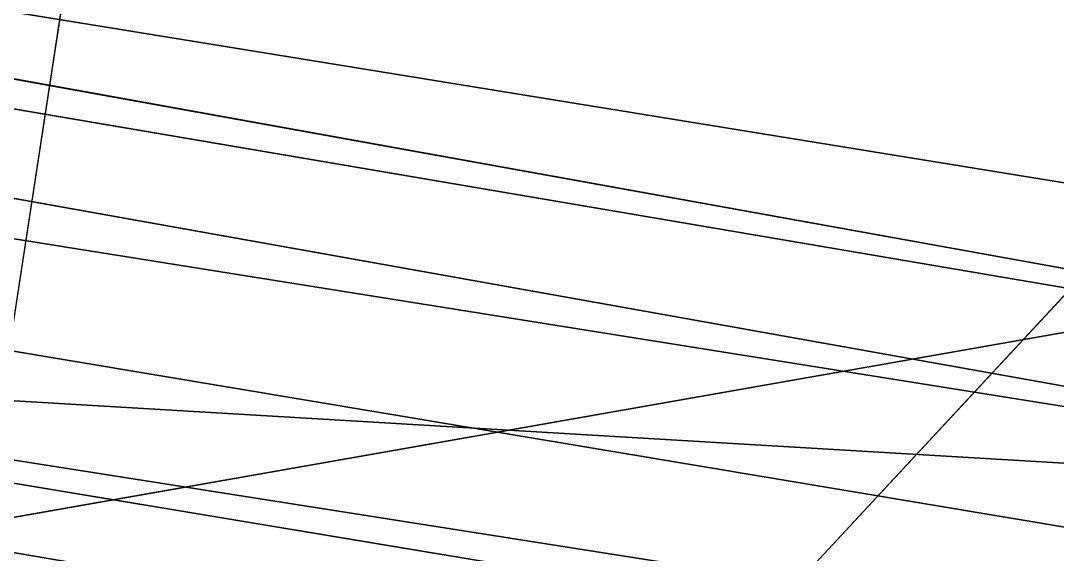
# Model space of a CAD drawing. Header units: metres. Extents: x 503497 to 504361, y 6966567 to 6966857.
# Drawn here: x 504125.481 to 504126.009, y 6966707.308 to 6966707.58 of the extents above; entities that cross this region are included whole.
import ezdxf

# ---------------------------------------------------------------- set-up
doc = ezdxf.new("R2010")
doc.units = ezdxf.units.M

msp = doc.modelspace()

# ---------------------------------------------------------------- linework, layer by layer
at = {"layer": 'SHADOW_APPROVED_20260111T072000'}
msp.add_lwpolyline([(504124.9683, 6966704.1079), (504125.9354, 6966710.4181), (504052.7616, 6966725.3221), (504051.7945, 6966719.0119), (504124.9683, 6966704.1079)], close=True, dxfattribs=at)
msp.add_lwpolyline([(504124.6436, 6966689.8311), (504125.6223, 6966696.1052), (504122.7613, 6966696.5515), (504123.3955, 6966700.6171), (504123.6735, 6966701.1907), (504124.1841, 6966701.6081), (504124.6865, 6966701.7525), (504126.4679, 6966701.5261), (504126.6349, 6966702.5968), (504125.8564, 6966702.7697), (504125.4218, 6966703.0603), (504125.0625, 6966703.6133), (504124.9683, 6966704.1079), (504125.9354, 6966710.4181), (504127.8093, 6966710.1258), (504128.3574, 6966713.6393), (504140.8554, 6966711.6898), (504140.8554, 6966711.6898), (504140.7719, 6966711.1544), (504144.1851, 6966710.622), (504144.5661, 6966713.0647), (504153.1826, 6966711.7206), (504152.9477, 6966710.2148), (504167.8718, 6966707.8869)], dxfattribs=at)
at = {"layer": 'SHADOW_APPROVED_20260114T072400'}
msp.add_lwpolyline([(504124.9683, 6966704.1079), (504125.9354, 6966710.4181), (504053.927, 6966724.0568), (504052.9599, 6966717.7466), (504124.9683, 6966704.1079)], close=True, dxfattribs=at)
msp.add_lwpolyline([(504124.6436, 6966689.8311), (504125.6223, 6966696.1052), (504122.7613, 6966696.5515), (504123.3955, 6966700.6171), (504123.6735, 6966701.1907), (504124.1841, 6966701.6081), (504124.6865, 6966701.7525), (504126.4679, 6966701.5261), (504126.6349, 6966702.5968), (504125.8564, 6966702.7697), (504125.4218, 6966703.0603), (504125.0625, 6966703.6133), (504124.9683, 6966704.1079), (504125.9354, 6966710.4181), (504127.8093, 6966710.1258), (504128.3574, 6966713.6393), (504140.8554, 6966711.6898), (504140.8554, 6966711.6898), (504140.7719, 6966711.1544), (504144.1851, 6966710.622), (504144.5661, 6966713.0647), (504153.1826, 6966711.7206), (504152.9477, 6966710.2148), (504167.8718, 6966707.8869)], dxfattribs=at)
at = {"layer": 'SHADOW_APPROVED_20260122T071500'}
for points in [[(504124.9683, 6966704.1079), (504125.9354, 6966710.4181), (504043.3689, 6966725.1862), (504042.4018, 6966718.876), (504124.9683, 6966704.1079)], [(504169.5259, 6966699.8139), (504168.8949, 6966699.7238), (504086.3284, 6966714.4919), (504086.9594, 6966714.582), (504169.5259, 6966699.8139)], [(504168.8949, 6966699.7238), (504168.6104, 6966697.9001), (504086.0439, 6966712.6682), (504086.3284, 6966714.4919), (504168.8949, 6966699.7238)]]:
    msp.add_lwpolyline(points, close=True, dxfattribs=at)
msp.add_lwpolyline([(504124.6436, 6966689.8311), (504125.6223, 6966696.1052), (504122.7613, 6966696.5515), (504123.3955, 6966700.6171), (504123.6735, 6966701.1907), (504124.1841, 6966701.6081), (504124.6865, 6966701.7525), (504126.4679, 6966701.5261), (504126.6349, 6966702.5968), (504125.8564, 6966702.7697), (504125.4218, 6966703.0603), (504125.0625, 6966703.6133), (504124.9683, 6966704.1079), (504125.9354, 6966710.4181), (504127.8093, 6966710.1258), (504128.3574, 6966713.6393), (504140.8554, 6966711.6898), (504140.8554, 6966711.6898), (504140.7719, 6966711.1544), (504144.1851, 6966710.622), (504144.5661, 6966713.0647), (504153.1826, 6966711.7206), (504152.9477, 6966710.2148), (504167.8718, 6966707.8869)], dxfattribs=at)
at = {"layer": 'SHADOW_APPROVED_20260124T072500'}
msp.add_lwpolyline([(504124.9683, 6966704.1079), (504125.9354, 6966710.4181), (504049.6923, 6966722.1331), (504048.7252, 6966715.8229), (504124.9683, 6966704.1079)], close=True, dxfattribs=at)
msp.add_lwpolyline([(504124.6436, 6966689.8311), (504125.6223, 6966696.1052), (504122.7613, 6966696.5515), (504123.3955, 6966700.6171), (504123.6735, 6966701.1907), (504124.1841, 6966701.6081), (504124.6865, 6966701.7525), (504126.4679, 6966701.5261), (504126.6349, 6966702.5968), (504125.8564, 6966702.7697), (504125.4218, 6966703.0603), (504125.0625, 6966703.6133), (504124.9683, 6966704.1079), (504125.9354, 6966710.4181), (504127.8093, 6966710.1258), (504128.3574, 6966713.6393), (504140.8554, 6966711.6898), (504140.8554, 6966711.6898), (504140.7719, 6966711.1544), (504144.1851, 6966710.622), (504144.5661, 6966713.0647), (504153.1826, 6966711.7206), (504152.9477, 6966710.2148), (504167.8718, 6966707.8869)], dxfattribs=at)
at = {"layer": 'SHADOW_APPROVED_20260126T071100'}
for points in [[(504124.9683, 6966704.1079), (504125.9354, 6966710.4181), (504037.5103, 6966725.4639), (504036.5432, 6966719.1537), (504124.9683, 6966704.1079)], [(504170.0047, 6966700.3561), (504169.7774, 6966699.9974), (504081.3523, 6966715.0432), (504081.5796, 6966715.4019), (504170.0047, 6966700.3561)], [(504169.7774, 6966699.9974), (504169.5259, 6966699.8139), (504081.1008, 6966714.8597), (504081.3523, 6966715.0432), (504169.7774, 6966699.9974)], [(504169.5259, 6966699.8139), (504168.8949, 6966699.7238), (504080.4698, 6966714.7696), (504081.1008, 6966714.8597), (504169.5259, 6966699.8139)]]:
    msp.add_lwpolyline(points, close=True, dxfattribs=at)
msp.add_lwpolyline([(504124.6436, 6966689.8311), (504125.6223, 6966696.1052), (504122.7613, 6966696.5515), (504123.3955, 6966700.6171), (504123.6735, 6966701.1907), (504124.1841, 6966701.6081), (504124.6865, 6966701.7525), (504126.4679, 6966701.5261), (504126.6349, 6966702.5968), (504125.8564, 6966702.7697), (504125.4218, 6966703.0603), (504125.0625, 6966703.6133), (504124.9683, 6966704.1079), (504125.9354, 6966710.4181), (504127.8093, 6966710.1258), (504128.3574, 6966713.6393), (504140.8554, 6966711.6898), (504140.8554, 6966711.6898), (504140.7719, 6966711.1544), (504144.1851, 6966710.622), (504144.5661, 6966713.0647), (504153.1826, 6966711.7206), (504152.9477, 6966710.2148), (504167.8718, 6966707.8869)], dxfattribs=at)
at = {"layer": 'SHADOW_APPROVED_20260127T071900'}
msp.add_lwpolyline([(504124.9683, 6966704.1079), (504125.9354, 6966710.4181), (504043.5925, 6966722.9107), (504042.6254, 6966716.6005), (504124.9683, 6966704.1079)], close=True, dxfattribs=at)
msp.add_lwpolyline([(504124.6436, 6966689.8311), (504125.6223, 6966696.1052), (504122.7613, 6966696.5515), (504123.3955, 6966700.6171), (504123.6735, 6966701.1907), (504124.1841, 6966701.6081), (504124.6865, 6966701.7525), (504126.4679, 6966701.5261), (504126.6349, 6966702.5968), (504125.8564, 6966702.7697), (504125.4218, 6966703.0603), (504125.0625, 6966703.6133), (504124.9683, 6966704.1079), (504125.9354, 6966710.4181), (504127.8093, 6966710.1258), (504128.3574, 6966713.6393), (504140.8554, 6966711.6898), (504140.8554, 6966711.6898), (504140.7719, 6966711.1544), (504144.1851, 6966710.622), (504144.5661, 6966713.0647), (504153.1826, 6966711.7206), (504152.9477, 6966710.2148), (504167.8718, 6966707.8869)], dxfattribs=at)
at = {"layer": 'SHADOW_APPROVED_20260129T071100'}
for points in [[(504124.9683, 6966704.1079), (504125.9354, 6966710.4181), (504035.4897, 6966724.6369), (504034.5226, 6966718.3267), (504124.9683, 6966704.1079)], [(504170.7929, 6966705.4089), (504170.0047, 6966700.3561), (504079.559, 6966714.5749), (504080.3472, 6966719.6277), (504170.7929, 6966705.4089)], [(504170.0047, 6966700.3561), (504169.7774, 6966699.9974), (504079.3317, 6966714.2162), (504079.559, 6966714.5749), (504170.0047, 6966700.3561)]]:
    msp.add_lwpolyline(points, close=True, dxfattribs=at)
msp.add_lwpolyline([(504124.6436, 6966689.8311), (504125.6223, 6966696.1052), (504122.7613, 6966696.5515), (504123.3955, 6966700.6171), (504123.6735, 6966701.1907), (504124.1841, 6966701.6081), (504124.6865, 6966701.7525), (504126.4679, 6966701.5261), (504126.6349, 6966702.5968), (504125.8564, 6966702.7697), (504125.4218, 6966703.0603), (504125.0625, 6966703.6133), (504124.9683, 6966704.1079), (504125.9354, 6966710.4181), (504127.8093, 6966710.1258), (504128.3574, 6966713.6393), (504140.8554, 6966711.6898), (504140.8554, 6966711.6898), (504140.7719, 6966711.1544), (504144.1851, 6966710.622), (504144.5661, 6966713.0647), (504153.1826, 6966711.7206), (504152.9477, 6966710.2148), (504167.8718, 6966707.8869)], dxfattribs=at)
at = {"layer": 'SHADOW_APPROVED_20260130T071100'}
msp.add_lwpolyline([(504124.9683, 6966704.1079), (504125.9354, 6966710.4181), (504034.8035, 6966724.3323), (504033.8364, 6966718.0221), (504124.9683, 6966704.1079)], close=True, dxfattribs=at)
msp.add_lwpolyline([(504124.6436, 6966689.8311), (504125.6223, 6966696.1052), (504122.7613, 6966696.5515), (504123.3955, 6966700.6171), (504123.6735, 6966701.1907), (504124.1841, 6966701.6081), (504124.6865, 6966701.7525), (504126.4679, 6966701.5261), (504126.6349, 6966702.5968), (504125.8564, 6966702.7697), (504125.4218, 6966703.0603), (504125.0625, 6966703.6133), (504124.9683, 6966704.1079), (504125.9354, 6966710.4181), (504127.8093, 6966710.1258), (504128.3574, 6966713.6393), (504140.8554, 6966711.6898), (504140.8554, 6966711.6898), (504140.7719, 6966711.1544), (504144.1851, 6966710.622), (504144.5661, 6966713.0647), (504153.1826, 6966711.7206), (504152.9477, 6966710.2148), (504167.8718, 6966707.8869)], dxfattribs=at)
at = {"layer": 'SHADOW_APPROVED_20260203T070000'}
msp.add_lwpolyline([(504124.9683, 6966704.1079), (504125.9354, 6966710.4181), (504019.9112, 6966726.7195), (504018.9441, 6966720.4093), (504124.9683, 6966704.1079)], close=True, dxfattribs=at)
msp.add_lwpolyline([(504124.6436, 6966689.8311), (504125.6223, 6966696.1052), (504122.7613, 6966696.5515), (504123.3955, 6966700.6171), (504123.6735, 6966701.1907), (504124.1841, 6966701.6081), (504124.6865, 6966701.7525), (504126.4679, 6966701.5261), (504126.6349, 6966702.5968), (504125.8564, 6966702.7697), (504125.4218, 6966703.0603), (504125.0625, 6966703.6133), (504124.9683, 6966704.1079), (504125.9354, 6966710.4181), (504127.8093, 6966710.1258), (504128.3574, 6966713.6393), (504140.8554, 6966711.6898), (504140.8554, 6966711.6898), (504140.7719, 6966711.1544), (504144.1851, 6966710.622), (504144.5661, 6966713.0647), (504153.1826, 6966711.7206), (504152.9477, 6966710.2148), (504167.8718, 6966707.8869)], dxfattribs=at)
at = {"layer": 'SHADOW_APPROVED_20260314T074000'}
msp.add_lwpolyline([(504124.6436, 6966689.8311), (504125.6223, 6966696.1052), (504122.7613, 6966696.5515), (504123.3955, 6966700.6171), (504123.6735, 6966701.1907), (504124.1841, 6966701.6081), (504124.6865, 6966701.7525), (504126.4679, 6966701.5261), (504126.6349, 6966702.5968), (504125.8564, 6966702.7697), (504125.4218, 6966703.0603), (504125.0625, 6966703.6133), (504124.9683, 6966704.1079), (504125.9354, 6966710.4181), (504127.8093, 6966710.1258), (504128.3574, 6966713.6393), (504140.8554, 6966711.6898), (504140.8554, 6966711.6898), (504140.7719, 6966711.1544), (504144.1851, 6966710.622), (504144.5661, 6966713.0647), (504153.1826, 6966711.7206), (504152.9477, 6966710.2148), (504167.8718, 6966707.8869)], dxfattribs=at)
for points in [[(504144.1851, 6966710.622), (504144.5661, 6966713.0647), (504056.8116, 6966697.6083), (504056.4306, 6966695.1656), (504144.1851, 6966710.622)], [(504140.7719, 6966711.1544), (504144.1851, 6966710.622), (504056.4306, 6966695.1656), (504053.0174, 6966695.698), (504140.7719, 6966711.1544)], [(504124.9683, 6966704.1079), (504125.9354, 6966710.4181), (504038.1809, 6966694.9617), (504037.2138, 6966688.6515), (504124.9683, 6966704.1079)]]:
    msp.add_lwpolyline(points, close=True, dxfattribs=at)
at = {"layer": 'SHADOW_APPROVED_20260426T070000'}
msp.add_lwpolyline([(504124.6436, 6966689.8311), (504125.6223, 6966696.1052), (504122.7613, 6966696.5515), (504123.3955, 6966700.6171), (504123.6735, 6966701.1907), (504124.1841, 6966701.6081), (504124.6865, 6966701.7525), (504126.4679, 6966701.5261), (504126.6349, 6966702.5968), (504125.8564, 6966702.7697), (504125.4218, 6966703.0603), (504125.0625, 6966703.6133), (504124.9683, 6966704.1079), (504125.9354, 6966710.4181), (504127.8093, 6966710.1258), (504128.3574, 6966713.6393), (504140.8554, 6966711.6898), (504140.8554, 6966711.6898), (504140.7719, 6966711.1544), (504144.1851, 6966710.622), (504144.5661, 6966713.0647), (504153.1826, 6966711.7206), (504152.9477, 6966710.2148), (504167.8718, 6966707.8869)], dxfattribs=at)
msp.add_lwpolyline([(504124.9683, 6966704.1079), (504125.9354, 6966710.4181), (503908.8078, 6966628.3563), (503907.8407, 6966622.0461), (504124.9683, 6966704.1079)], close=True, dxfattribs=at)
at = {"layer": 'SHADOW_APPROVED_20260621T090000'}
for points in [[(504146.7781, 6966729.7721), (504138.446, 6966731.0718), (504074.4596, 6966662.2573), (504082.7917, 6966660.9576), (504146.7781, 6966729.7721)], [(504146.9294, 6966730.7425), (504146.7781, 6966729.7721), (504082.7917, 6966660.9576), (504082.943, 6966661.928), (504146.9294, 6966730.7425)], [(504124.9683, 6966704.1079), (504125.9354, 6966710.4181), (504067.4191, 6966647.4865), (504066.452, 6966641.1763), (504124.9683, 6966704.1079)]]:
    msp.add_lwpolyline(points, close=True, dxfattribs=at)
msp.add_lwpolyline([(504124.6436, 6966689.8311), (504125.6223, 6966696.1052), (504122.7613, 6966696.5515), (504123.3955, 6966700.6171), (504123.6735, 6966701.1907), (504124.1841, 6966701.6081), (504124.6865, 6966701.7525), (504126.4679, 6966701.5261), (504126.6349, 6966702.5968), (504125.8564, 6966702.7697), (504125.4218, 6966703.0603), (504125.0625, 6966703.6133), (504124.9683, 6966704.1079), (504125.9354, 6966710.4181), (504127.8093, 6966710.1258), (504128.3574, 6966713.6393), (504140.8554, 6966711.6898), (504140.8554, 6966711.6898), (504140.7719, 6966711.1544), (504144.1851, 6966710.622), (504144.5661, 6966713.0647), (504153.1826, 6966711.7206), (504152.9477, 6966710.2148), (504167.8718, 6966707.8869)], dxfattribs=at)
at = {"layer": 'SHADOW_APPROVED_20260621T120000'}
msp.add_lwpolyline([(504124.6436, 6966689.8311), (504125.6223, 6966696.1052), (504122.7613, 6966696.5515), (504123.3955, 6966700.6171), (504123.6735, 6966701.1907), (504124.1841, 6966701.6081), (504124.6865, 6966701.7525), (504126.4679, 6966701.5261), (504126.6349, 6966702.5968), (504125.8564, 6966702.7697), (504125.4218, 6966703.0603), (504125.0625, 6966703.6133), (504124.9683, 6966704.1079), (504125.9354, 6966710.4181), (504127.8093, 6966710.1258), (504128.3574, 6966713.6393), (504140.8554, 6966711.6898), (504140.8554, 6966711.6898), (504140.7719, 6966711.1544), (504144.1851, 6966710.622), (504144.5661, 6966713.0647), (504153.1826, 6966711.7206), (504152.9477, 6966710.2148), (504167.8718, 6966707.8869)], dxfattribs=at)
msp.add_lwpolyline([(504124.9683, 6966704.1079), (504125.9354, 6966710.4181), (504128.5564, 6966661.7453), (504127.5893, 6966655.4351), (504124.9683, 6966704.1079)], close=True, dxfattribs=at)
at = {"layer": 'SHADOW_APPROVED_20260621T140000'}
msp.add_lwpolyline([(504124.6436, 6966689.8311), (504125.6223, 6966696.1052), (504122.7613, 6966696.5515), (504123.3955, 6966700.6171), (504123.6735, 6966701.1907), (504124.1841, 6966701.6081), (504124.6865, 6966701.7525), (504126.4679, 6966701.5261), (504126.6349, 6966702.5968), (504125.8564, 6966702.7697), (504125.4218, 6966703.0603), (504125.0625, 6966703.6133), (504124.9683, 6966704.1079), (504125.9354, 6966710.4181), (504127.8093, 6966710.1258), (504128.3574, 6966713.6393), (504140.8554, 6966711.6898), (504140.8554, 6966711.6898), (504140.7719, 6966711.1544), (504144.1851, 6966710.622), (504144.5661, 6966713.0647), (504153.1826, 6966711.7206), (504152.9477, 6966710.2148), (504167.8718, 6966707.8869)], dxfattribs=at)
msp.add_lwpolyline([(504124.9683, 6966704.1079), (504125.9354, 6966710.4181), (504164.8451, 6966654.6121), (504163.878, 6966648.3019), (504124.9683, 6966704.1079)], close=True, dxfattribs=at)
at = {"layer": 'SHADOW_APPROVED_20260621T150000'}
msp.add_lwpolyline([(504124.6436, 6966689.8311), (504125.6223, 6966696.1052), (504122.7613, 6966696.5515), (504123.3955, 6966700.6171), (504123.6735, 6966701.1907), (504124.1841, 6966701.6081), (504124.6865, 6966701.7525), (504126.4679, 6966701.5261), (504126.6349, 6966702.5968), (504125.8564, 6966702.7697), (504125.4218, 6966703.0603), (504125.0625, 6966703.6133), (504124.9683, 6966704.1079), (504125.9354, 6966710.4181), (504127.8093, 6966710.1258), (504128.3574, 6966713.6393), (504140.8554, 6966711.6898), (504140.8554, 6966711.6898), (504140.7719, 6966711.1544), (504144.1851, 6966710.622), (504144.5661, 6966713.0647), (504153.1826, 6966711.7206), (504152.9477, 6966710.2148), (504167.8718, 6966707.8869)], dxfattribs=at)
msp.add_lwpolyline([(504124.9683, 6966704.1079), (504125.9354, 6966710.4181), (504199.2155, 6966641.4153), (504198.2484, 6966635.1051), (504124.9683, 6966704.1079)], close=True, dxfattribs=at)
at = {"layer": 'SHADOW_APPROVED_20260621T160000'}
msp.add_lwpolyline([(504124.6436, 6966689.8311), (504125.6223, 6966696.1052), (504122.7613, 6966696.5515), (504123.3955, 6966700.6171), (504123.6735, 6966701.1907), (504124.1841, 6966701.6081), (504124.6865, 6966701.7525), (504126.4679, 6966701.5261), (504126.6349, 6966702.5968), (504125.8564, 6966702.7697), (504125.4218, 6966703.0603), (504125.0625, 6966703.6133), (504124.9683, 6966704.1079), (504125.9354, 6966710.4181), (504127.8093, 6966710.1258), (504128.3574, 6966713.6393), (504140.8554, 6966711.6898), (504140.8554, 6966711.6898), (504140.7719, 6966711.1544), (504144.1851, 6966710.622), (504144.5661, 6966713.0647), (504153.1826, 6966711.7206), (504152.9477, 6966710.2148), (504167.8718, 6966707.8869)], dxfattribs=at)
msp.add_lwpolyline([(504124.9683, 6966704.1079), (504125.9354, 6966710.4181), (504294.1916, 6966597.3183), (504293.2245, 6966591.0081), (504124.9683, 6966704.1079)], close=True, dxfattribs=at)
at = {"layer": 'SHADOW_APPROVED_20261019T053000'}
for points in [[(504124.9683, 6966704.1079), (504125.9354, 6966710.4181), (503549.1797, 6966802.5509), (503548.2126, 6966796.2407), (504124.9683, 6966704.1079)], [(504170.7929, 6966705.4089), (504170.0047, 6966700.3561), (503593.249, 6966792.4889), (503594.0372, 6966797.5417), (504170.7929, 6966705.4089)], [(504170.0047, 6966700.3561), (504169.7774, 6966699.9974), (503593.0217, 6966792.1302), (503593.249, 6966792.4889), (504170.0047, 6966700.3561)]]:
    msp.add_lwpolyline(points, close=True, dxfattribs=at)
msp.add_lwpolyline([(504124.6436, 6966689.8311), (504125.6223, 6966696.1052), (504122.7613, 6966696.5515), (504123.3955, 6966700.6171), (504123.6735, 6966701.1907), (504124.1841, 6966701.6081), (504124.6865, 6966701.7525), (504126.4679, 6966701.5261), (504126.6349, 6966702.5968), (504125.8564, 6966702.7697), (504125.4218, 6966703.0603), (504125.0625, 6966703.6133), (504124.9683, 6966704.1079), (504125.9354, 6966710.4181), (504127.8093, 6966710.1258), (504128.3574, 6966713.6393), (504140.8554, 6966711.6898), (504140.8554, 6966711.6898), (504140.7719, 6966711.1544), (504144.1851, 6966710.622), (504144.5661, 6966713.0647), (504153.1826, 6966711.7206), (504152.9477, 6966710.2148), (504167.8718, 6966707.8869)], dxfattribs=at)
at = {"layer": 'SHADOW_APPROVED_20261112T063500'}
for points in [[(504124.9683, 6966704.1079), (504125.9354, 6966710.4181), (504027.6571, 6966726.3723), (504026.69, 6966720.0621), (504124.9683, 6966704.1079)], [(504170.7929, 6966705.4089), (504170.0047, 6966700.3561), (504071.7264, 6966716.3103), (504072.5146, 6966721.3631), (504170.7929, 6966705.4089)], [(504170.0047, 6966700.3561), (504169.7774, 6966699.9974), (504071.4991, 6966715.9516), (504071.7264, 6966716.3103), (504170.0047, 6966700.3561)]]:
    msp.add_lwpolyline(points, close=True, dxfattribs=at)
msp.add_lwpolyline([(504124.6436, 6966689.8311), (504125.6223, 6966696.1052), (504122.7613, 6966696.5515), (504123.3955, 6966700.6171), (504123.6735, 6966701.1907), (504124.1841, 6966701.6081), (504124.6865, 6966701.7525), (504126.4679, 6966701.5261), (504126.6349, 6966702.5968), (504125.8564, 6966702.7697), (504125.4218, 6966703.0603), (504125.0625, 6966703.6133), (504124.9683, 6966704.1079), (504125.9354, 6966710.4181), (504127.8093, 6966710.1258), (504128.3574, 6966713.6393), (504140.8554, 6966711.6898), (504140.8554, 6966711.6898), (504140.7719, 6966711.1544), (504144.1851, 6966710.622), (504144.5661, 6966713.0647), (504153.1826, 6966711.7206), (504152.9477, 6966710.2148), (504167.8718, 6966707.8869)], dxfattribs=at)
at = {"layer": 'SHADOW_APPROVED_20261113T063500'}
for points in [[(504124.9683, 6966704.1079), (504125.9354, 6966710.4181), (504028.1253, 6966726.7878), (504027.1582, 6966720.4776), (504124.9683, 6966704.1079)], [(504170.0047, 6966700.3561), (504169.7774, 6966699.9974), (504071.9673, 6966716.3671), (504072.1946, 6966716.7258), (504170.0047, 6966700.3561)], [(504169.7774, 6966699.9974), (504169.5259, 6966699.8139), (504071.7158, 6966716.1836), (504071.9673, 6966716.3671), (504169.7774, 6966699.9974)]]:
    msp.add_lwpolyline(points, close=True, dxfattribs=at)
msp.add_lwpolyline([(504124.6436, 6966689.8311), (504125.6223, 6966696.1052), (504122.7613, 6966696.5515), (504123.3955, 6966700.6171), (504123.6735, 6966701.1907), (504124.1841, 6966701.6081), (504124.6865, 6966701.7525), (504126.4679, 6966701.5261), (504126.6349, 6966702.5968), (504125.8564, 6966702.7697), (504125.4218, 6966703.0603), (504125.0625, 6966703.6133), (504124.9683, 6966704.1079), (504125.9354, 6966710.4181), (504127.8093, 6966710.1258), (504128.3574, 6966713.6393), (504140.8554, 6966711.6898), (504140.8554, 6966711.6898), (504140.7719, 6966711.1544), (504144.1851, 6966710.622), (504144.5661, 6966713.0647), (504153.1826, 6966711.7206), (504152.9477, 6966710.2148), (504167.8718, 6966707.8869)], dxfattribs=at)
at = {"layer": 'SHADOW_APPROVED_20261122T065200'}
for points in [[(504124.9683, 6966704.1079), (504125.9354, 6966710.4181), (504045.7713, 6966724.8689), (504044.8042, 6966718.5587), (504124.9683, 6966704.1079)], [(504169.5259, 6966699.8139), (504168.8949, 6966699.7238), (504088.7308, 6966714.1746), (504089.3618, 6966714.2647), (504169.5259, 6966699.8139)], [(504168.8949, 6966699.7238), (504168.6104, 6966697.9001), (504088.4463, 6966712.3509), (504088.7308, 6966714.1746), (504168.8949, 6966699.7238)]]:
    msp.add_lwpolyline(points, close=True, dxfattribs=at)
msp.add_lwpolyline([(504124.6436, 6966689.8311), (504125.6223, 6966696.1052), (504122.7613, 6966696.5515), (504123.3955, 6966700.6171), (504123.6735, 6966701.1907), (504124.1841, 6966701.6081), (504124.6865, 6966701.7525), (504126.4679, 6966701.5261), (504126.6349, 6966702.5968), (504125.8564, 6966702.7697), (504125.4218, 6966703.0603), (504125.0625, 6966703.6133), (504124.9683, 6966704.1079), (504125.9354, 6966710.4181), (504127.8093, 6966710.1258), (504128.3574, 6966713.6393), (504140.8554, 6966711.6898), (504140.8554, 6966711.6898), (504140.7719, 6966711.1544), (504144.1851, 6966710.622), (504144.5661, 6966713.0647), (504153.1826, 6966711.7206), (504152.9477, 6966710.2148), (504167.8718, 6966707.8869)], dxfattribs=at)
at = {"layer": 'SHADOW_APPROVED_20261123T070300'}
for points in [[(504124.9683, 6966704.1079), (504125.9354, 6966710.4181), (504053.5385, 6966722.4246), (504052.5714, 6966716.1144), (504124.9683, 6966704.1079)], [(504170.0047, 6966700.3561), (504169.7774, 6966699.9974), (504097.3805, 6966712.0039), (504097.6078, 6966712.3626), (504170.0047, 6966700.3561)], [(504169.7774, 6966699.9974), (504169.5259, 6966699.8139), (504097.129, 6966711.8204), (504097.3805, 6966712.0039), (504169.7774, 6966699.9974)]]:
    msp.add_lwpolyline(points, close=True, dxfattribs=at)
msp.add_lwpolyline([(504124.6436, 6966689.8311), (504125.6223, 6966696.1052), (504122.7613, 6966696.5515), (504123.3955, 6966700.6171), (504123.6735, 6966701.1907), (504124.1841, 6966701.6081), (504124.6865, 6966701.7525), (504126.4679, 6966701.5261), (504126.6349, 6966702.5968), (504125.8564, 6966702.7697), (504125.4218, 6966703.0603), (504125.0625, 6966703.6133), (504124.9683, 6966704.1079), (504125.9354, 6966710.4181), (504127.8093, 6966710.1258), (504128.3574, 6966713.6393), (504140.8554, 6966711.6898), (504140.8554, 6966711.6898), (504140.7719, 6966711.1544), (504144.1851, 6966710.622), (504144.5661, 6966713.0647), (504153.1826, 6966711.7206), (504152.9477, 6966710.2148), (504167.8718, 6966707.8869)], dxfattribs=at)
at = {"layer": 'SHADOW_APPROVED_20261221T090000'}
msp.add_lwpolyline([(504124.6436, 6966689.8311), (504125.6223, 6966696.1052), (504122.7613, 6966696.5515), (504123.3955, 6966700.6171), (504123.6735, 6966701.1907), (504124.1841, 6966701.6081), (504124.6865, 6966701.7525), (504126.4679, 6966701.5261), (504126.6349, 6966702.5968), (504125.8564, 6966702.7697), (504125.4218, 6966703.0603), (504125.0625, 6966703.6133), (504124.9683, 6966704.1079), (504125.9354, 6966710.4181), (504127.8093, 6966710.1258), (504128.3574, 6966713.6393), (504140.8554, 6966711.6898), (504140.8554, 6966711.6898), (504140.7719, 6966711.1544), (504144.1851, 6966710.622), (504144.5661, 6966713.0647), (504153.1826, 6966711.7206), (504152.9477, 6966710.2148), (504167.8718, 6966707.8869)], dxfattribs=at)
for points in [[(504124.9683, 6966704.1079), (504125.9354, 6966710.4181), (504095.6807, 6966712.2175), (504094.7136, 6966705.9073), (504124.9683, 6966704.1079)], [(504142.7149, 6966706.3611), (504141.9137, 6966701.2247), (504108.1428, 6966703.2333), (504108.944, 6966708.3697), (504142.7149, 6966706.3611)], [(504145.7767, 6966705.8835), (504142.7149, 6966706.3611), (504108.944, 6966708.3697), (504112.0058, 6966707.8921), (504145.7767, 6966705.8835)], [(504142.7149, 6966706.3611), (504142.7149, 6966706.3611), (504108.944, 6966708.3697), (504108.944, 6966708.3697), (504142.7149, 6966706.3611)]]:
    msp.add_lwpolyline(points, close=True, dxfattribs=at)
at = {"layer": 'SHADOW_APPROVED_20261221T120000'}
msp.add_lwpolyline([(504124.6436, 6966689.8311), (504125.6223, 6966696.1052), (504122.7613, 6966696.5515), (504123.3955, 6966700.6171), (504123.6735, 6966701.1907), (504124.1841, 6966701.6081), (504124.6865, 6966701.7525), (504126.4679, 6966701.5261), (504126.6349, 6966702.5968), (504125.8564, 6966702.7697), (504125.4218, 6966703.0603), (504125.0625, 6966703.6133), (504124.9683, 6966704.1079), (504125.9354, 6966710.4181), (504127.8093, 6966710.1258), (504128.3574, 6966713.6393), (504140.8554, 6966711.6898), (504140.8554, 6966711.6898), (504140.7719, 6966711.1544), (504144.1851, 6966710.622), (504144.5661, 6966713.0647), (504153.1826, 6966711.7206), (504152.9477, 6966710.2148), (504167.8718, 6966707.8869)], dxfattribs=at)
msp.add_lwpolyline([(504124.9683, 6966704.1079), (504125.9354, 6966710.4181), (504128.2079, 6966707.6873), (504127.2408, 6966701.3771), (504124.9683, 6966704.1079)], close=True, dxfattribs=at)
at = {"layer": 'SHADOW_APPROVED_20261221T150000'}
msp.add_lwpolyline([(504124.9683, 6966704.1079), (504125.9354, 6966710.4181), (504163.6293, 6966714.4384), (504162.6622, 6966708.1282), (504124.9683, 6966704.1079)], close=True, dxfattribs=at)
msp.add_lwpolyline([(504124.6436, 6966689.8311), (504125.6223, 6966696.1052), (504122.7613, 6966696.5515), (504123.3955, 6966700.6171), (504123.6735, 6966701.1907), (504124.1841, 6966701.6081), (504124.6865, 6966701.7525), (504126.4679, 6966701.5261), (504126.6349, 6966702.5968), (504125.8564, 6966702.7697), (504125.4218, 6966703.0603), (504125.0625, 6966703.6133), (504124.9683, 6966704.1079), (504125.9354, 6966710.4181), (504127.8093, 6966710.1258), (504128.3574, 6966713.6393), (504140.8554, 6966711.6898), (504140.8554, 6966711.6898), (504140.7719, 6966711.1544), (504144.1851, 6966710.622), (504144.5661, 6966713.0647), (504153.1826, 6966711.7206), (504152.9477, 6966710.2148), (504167.8718, 6966707.8869)], dxfattribs=at)
at = {"layer": 'SHADOW_APPROVED_20261221T160000'}
msp.add_lwpolyline([(504124.9683, 6966704.1079), (504125.9354, 6966710.4181), (504185.4972, 6966722.3699), (504184.5301, 6966716.0597), (504124.9683, 6966704.1079)], close=True, dxfattribs=at)
msp.add_lwpolyline([(504124.6436, 6966689.8311), (504125.6223, 6966696.1052), (504122.7613, 6966696.5515), (504123.3955, 6966700.6171), (504123.6735, 6966701.1907), (504124.1841, 6966701.6081), (504124.6865, 6966701.7525), (504126.4679, 6966701.5261), (504126.6349, 6966702.5968), (504125.8564, 6966702.7697), (504125.4218, 6966703.0603), (504125.0625, 6966703.6133), (504124.9683, 6966704.1079), (504125.9354, 6966710.4181), (504127.8093, 6966710.1258), (504128.3574, 6966713.6393), (504140.8554, 6966711.6898), (504140.8554, 6966711.6898), (504140.7719, 6966711.1544), (504144.1851, 6966710.622), (504144.5661, 6966713.0647), (504153.1826, 6966711.7206), (504152.9477, 6966710.2148), (504167.8718, 6966707.8869)], dxfattribs=at)
at = {"layer": 'SHADOW_APPROVED_20261221T170000'}
msp.add_lwpolyline([(504124.9683, 6966704.1079), (504125.9354, 6966710.4181), (504229.1353, 6966741.3057), (504228.1682, 6966734.9955), (504124.9683, 6966704.1079)], close=True, dxfattribs=at)
msp.add_lwpolyline([(504124.6436, 6966689.8311), (504125.6223, 6966696.1052), (504122.7613, 6966696.5515), (504123.3955, 6966700.6171), (504123.6735, 6966701.1907), (504124.1841, 6966701.6081), (504124.6865, 6966701.7525), (504126.4679, 6966701.5261), (504126.6349, 6966702.5968), (504125.8564, 6966702.7697), (504125.4218, 6966703.0603), (504125.0625, 6966703.6133), (504124.9683, 6966704.1079), (504125.9354, 6966710.4181), (504127.8093, 6966710.1258), (504128.3574, 6966713.6393), (504140.8554, 6966711.6898), (504140.8554, 6966711.6898), (504140.7719, 6966711.1544), (504144.1851, 6966710.622), (504144.5661, 6966713.0647), (504153.1826, 6966711.7206), (504152.9477, 6966710.2148), (504167.8718, 6966707.8869)], dxfattribs=at)
at = {"layer": 'SHADOW_COMPARATOR_RL48_20260111T072000'}
msp.add_lwpolyline([(504124.9683, 6966704.1079), (504125.9354, 6966710.4181), (504080.3081, 6966719.7115), (504079.341, 6966713.4013), (504124.9683, 6966704.1079)], close=True, dxfattribs=at)
msp.add_lwpolyline([(504124.6436, 6966689.8311), (504125.6223, 6966696.1052), (504122.7613, 6966696.5515), (504123.3955, 6966700.6171), (504123.6735, 6966701.1907), (504124.1841, 6966701.6081), (504124.6865, 6966701.7525), (504126.4679, 6966701.5261), (504126.6349, 6966702.5968), (504125.8564, 6966702.7697), (504125.4218, 6966703.0603), (504125.0625, 6966703.6133), (504124.9683, 6966704.1079), (504125.9354, 6966710.4181), (504127.8093, 6966710.1258), (504128.3574, 6966713.6393), (504140.8554, 6966711.6898), (504140.8554, 6966711.6898), (504140.7719, 6966711.1544), (504144.1851, 6966710.622), (504144.5661, 6966713.0647), (504153.1826, 6966711.7206), (504152.9477, 6966710.2148), (504167.8718, 6966707.8869)], dxfattribs=at)
at = {"layer": 'SHADOW_COMPARATOR_RL48_20260114T072400'}
msp.add_lwpolyline([(504124.9683, 6966704.1079), (504125.9354, 6966710.4181), (504081.0348, 6966718.9225), (504080.0677, 6966712.6123), (504124.9683, 6966704.1079)], close=True, dxfattribs=at)
msp.add_lwpolyline([(504124.6436, 6966689.8311), (504125.6223, 6966696.1052), (504122.7613, 6966696.5515), (504123.3955, 6966700.6171), (504123.6735, 6966701.1907), (504124.1841, 6966701.6081), (504124.6865, 6966701.7525), (504126.4679, 6966701.5261), (504126.6349, 6966702.5968), (504125.8564, 6966702.7697), (504125.4218, 6966703.0603), (504125.0625, 6966703.6133), (504124.9683, 6966704.1079), (504125.9354, 6966710.4181), (504127.8093, 6966710.1258), (504128.3574, 6966713.6393), (504140.8554, 6966711.6898), (504140.8554, 6966711.6898), (504140.7719, 6966711.1544), (504144.1851, 6966710.622), (504144.5661, 6966713.0647), (504153.1826, 6966711.7206), (504152.9477, 6966710.2148), (504167.8718, 6966707.8869)], dxfattribs=at)
at = {"layer": 'SHADOW_COMPARATOR_RL48_20260122T071500'}
for points in [[(504124.9683, 6966704.1079), (504125.9354, 6966710.4181), (504074.4513, 6966719.6267), (504073.4842, 6966713.3165), (504124.9683, 6966704.1079)], [(504169.5259, 6966699.8139), (504168.8949, 6966699.7238), (504117.4108, 6966708.9324), (504118.0418, 6966709.0225), (504169.5259, 6966699.8139)], [(504168.8949, 6966699.7238), (504168.6104, 6966697.9001), (504117.1263, 6966707.1087), (504117.4108, 6966708.9324), (504168.8949, 6966699.7238)]]:
    msp.add_lwpolyline(points, close=True, dxfattribs=at)
msp.add_lwpolyline([(504124.6436, 6966689.8311), (504125.6223, 6966696.1052), (504122.7613, 6966696.5515), (504123.3955, 6966700.6171), (504123.6735, 6966701.1907), (504124.1841, 6966701.6081), (504124.6865, 6966701.7525), (504126.4679, 6966701.5261), (504126.6349, 6966702.5968), (504125.8564, 6966702.7697), (504125.4218, 6966703.0603), (504125.0625, 6966703.6133), (504124.9683, 6966704.1079), (504125.9354, 6966710.4181), (504127.8093, 6966710.1258), (504128.3574, 6966713.6393), (504140.8554, 6966711.6898), (504140.8554, 6966711.6898), (504140.7719, 6966711.1544), (504144.1851, 6966710.622), (504144.5661, 6966713.0647), (504153.1826, 6966711.7206), (504152.9477, 6966710.2148), (504167.8718, 6966707.8869)], dxfattribs=at)
at = {"layer": 'SHADOW_COMPARATOR_RL48_20260124T072500'}
msp.add_lwpolyline([(504124.9683, 6966704.1079), (504125.9354, 6966710.4181), (504078.3942, 6966717.723), (504077.4271, 6966711.4128), (504124.9683, 6966704.1079)], close=True, dxfattribs=at)
msp.add_lwpolyline([(504124.6436, 6966689.8311), (504125.6223, 6966696.1052), (504122.7613, 6966696.5515), (504123.3955, 6966700.6171), (504123.6735, 6966701.1907), (504124.1841, 6966701.6081), (504124.6865, 6966701.7525), (504126.4679, 6966701.5261), (504126.6349, 6966702.5968), (504125.8564, 6966702.7697), (504125.4218, 6966703.0603), (504125.0625, 6966703.6133), (504124.9683, 6966704.1079), (504125.9354, 6966710.4181), (504127.8093, 6966710.1258), (504128.3574, 6966713.6393), (504140.8554, 6966711.6898), (504140.8554, 6966711.6898), (504140.7719, 6966711.1544), (504144.1851, 6966710.622), (504144.5661, 6966713.0647), (504153.1826, 6966711.7206), (504152.9477, 6966710.2148), (504167.8718, 6966707.8869)], dxfattribs=at)
at = {"layer": 'SHADOW_COMPARATOR_RL48_20260126T071100'}
for points in [[(504124.9683, 6966704.1079), (504125.9354, 6966710.4181), (504070.7982, 6966719.7999), (504069.8311, 6966713.4897), (504124.9683, 6966704.1079)], [(504170.0047, 6966700.3561), (504169.7774, 6966699.9974), (504114.6402, 6966709.3792), (504114.8675, 6966709.7379), (504170.0047, 6966700.3561)], [(504169.7774, 6966699.9974), (504169.5259, 6966699.8139), (504114.3887, 6966709.1957), (504114.6402, 6966709.3792), (504169.7774, 6966699.9974)], [(504169.5259, 6966699.8139), (504168.8949, 6966699.7238), (504113.7577, 6966709.1056), (504114.3887, 6966709.1957), (504169.5259, 6966699.8139)]]:
    msp.add_lwpolyline(points, close=True, dxfattribs=at)
msp.add_lwpolyline([(504124.6436, 6966689.8311), (504125.6223, 6966696.1052), (504122.7613, 6966696.5515), (504123.3955, 6966700.6171), (504123.6735, 6966701.1907), (504124.1841, 6966701.6081), (504124.6865, 6966701.7525), (504126.4679, 6966701.5261), (504126.6349, 6966702.5968), (504125.8564, 6966702.7697), (504125.4218, 6966703.0603), (504125.0625, 6966703.6133), (504124.9683, 6966704.1079), (504125.9354, 6966710.4181), (504127.8093, 6966710.1258), (504128.3574, 6966713.6393), (504140.8554, 6966711.6898), (504140.8554, 6966711.6898), (504140.7719, 6966711.1544), (504144.1851, 6966710.622), (504144.5661, 6966713.0647), (504153.1826, 6966711.7206), (504152.9477, 6966710.2148), (504167.8718, 6966707.8869)], dxfattribs=at)
at = {"layer": 'SHADOW_COMPARATOR_RL48_20260127T071900'}
msp.add_lwpolyline([(504124.9683, 6966704.1079), (504125.9354, 6966710.4181), (504074.5907, 6966718.2078), (504073.6236, 6966711.8976), (504124.9683, 6966704.1079)], close=True, dxfattribs=at)
msp.add_lwpolyline([(504124.6436, 6966689.8311), (504125.6223, 6966696.1052), (504122.7613, 6966696.5515), (504123.3955, 6966700.6171), (504123.6735, 6966701.1907), (504124.1841, 6966701.6081), (504124.6865, 6966701.7525), (504126.4679, 6966701.5261), (504126.6349, 6966702.5968), (504125.8564, 6966702.7697), (504125.4218, 6966703.0603), (504125.0625, 6966703.6133), (504124.9683, 6966704.1079), (504125.9354, 6966710.4181), (504127.8093, 6966710.1258), (504128.3574, 6966713.6393), (504140.8554, 6966711.6898), (504140.8554, 6966711.6898), (504140.7719, 6966711.1544), (504144.1851, 6966710.622), (504144.5661, 6966713.0647), (504153.1826, 6966711.7206), (504152.9477, 6966710.2148), (504167.8718, 6966707.8869)], dxfattribs=at)
at = {"layer": 'SHADOW_COMPARATOR_RL48_20260129T071100'}
for points in [[(504124.9683, 6966704.1079), (504125.9354, 6966710.4181), (504069.5382, 6966719.2842), (504068.5711, 6966712.974), (504124.9683, 6966704.1079)], [(504170.7929, 6966705.4089), (504170.0047, 6966700.3561), (504113.6075, 6966709.2222), (504114.3957, 6966714.275), (504170.7929, 6966705.4089)], [(504170.0047, 6966700.3561), (504169.7774, 6966699.9974), (504113.3802, 6966708.8635), (504113.6075, 6966709.2222), (504170.0047, 6966700.3561)]]:
    msp.add_lwpolyline(points, close=True, dxfattribs=at)
msp.add_lwpolyline([(504124.6436, 6966689.8311), (504125.6223, 6966696.1052), (504122.7613, 6966696.5515), (504123.3955, 6966700.6171), (504123.6735, 6966701.1907), (504124.1841, 6966701.6081), (504124.6865, 6966701.7525), (504126.4679, 6966701.5261), (504126.6349, 6966702.5968), (504125.8564, 6966702.7697), (504125.4218, 6966703.0603), (504125.0625, 6966703.6133), (504124.9683, 6966704.1079), (504125.9354, 6966710.4181), (504127.8093, 6966710.1258), (504128.3574, 6966713.6393), (504140.8554, 6966711.6898), (504140.8554, 6966711.6898), (504140.7719, 6966711.1544), (504144.1851, 6966710.622), (504144.5661, 6966713.0647), (504153.1826, 6966711.7206), (504152.9477, 6966710.2148), (504167.8718, 6966707.8869)], dxfattribs=at)
at = {"layer": 'SHADOW_COMPARATOR_RL48_20260130T071100'}
msp.add_lwpolyline([(504124.9683, 6966704.1079), (504125.9354, 6966710.4181), (504069.1103, 6966719.0943), (504068.1432, 6966712.7841), (504124.9683, 6966704.1079)], close=True, dxfattribs=at)
msp.add_lwpolyline([(504124.6436, 6966689.8311), (504125.6223, 6966696.1052), (504122.7613, 6966696.5515), (504123.3955, 6966700.6171), (504123.6735, 6966701.1907), (504124.1841, 6966701.6081), (504124.6865, 6966701.7525), (504126.4679, 6966701.5261), (504126.6349, 6966702.5968), (504125.8564, 6966702.7697), (504125.4218, 6966703.0603), (504125.0625, 6966703.6133), (504124.9683, 6966704.1079), (504125.9354, 6966710.4181), (504127.8093, 6966710.1258), (504128.3574, 6966713.6393), (504140.8554, 6966711.6898), (504140.8554, 6966711.6898), (504140.7719, 6966711.1544), (504144.1851, 6966710.622), (504144.5661, 6966713.0647), (504153.1826, 6966711.7206), (504152.9477, 6966710.2148), (504167.8718, 6966707.8869)], dxfattribs=at)
at = {"layer": 'SHADOW_COMPARATOR_RL48_20260203T070000'}
msp.add_lwpolyline([(504124.9683, 6966704.1079), (504125.9354, 6966710.4181), (504059.8243, 6966720.5828), (504058.8572, 6966714.2726), (504124.9683, 6966704.1079)], close=True, dxfattribs=at)
msp.add_lwpolyline([(504124.6436, 6966689.8311), (504125.6223, 6966696.1052), (504122.7613, 6966696.5515), (504123.3955, 6966700.6171), (504123.6735, 6966701.1907), (504124.1841, 6966701.6081), (504124.6865, 6966701.7525), (504126.4679, 6966701.5261), (504126.6349, 6966702.5968), (504125.8564, 6966702.7697), (504125.4218, 6966703.0603), (504125.0625, 6966703.6133), (504124.9683, 6966704.1079), (504125.9354, 6966710.4181), (504127.8093, 6966710.1258), (504128.3574, 6966713.6393), (504140.8554, 6966711.6898), (504140.8554, 6966711.6898), (504140.7719, 6966711.1544), (504144.1851, 6966710.622), (504144.5661, 6966713.0647), (504153.1826, 6966711.7206), (504152.9477, 6966710.2148), (504167.8718, 6966707.8869)], dxfattribs=at)
at = {"layer": 'SHADOW_COMPARATOR_RL48_20260314T074000'}
msp.add_lwpolyline([(504124.6436, 6966689.8311), (504125.6223, 6966696.1052), (504122.7613, 6966696.5515), (504123.3955, 6966700.6171), (504123.6735, 6966701.1907), (504124.1841, 6966701.6081), (504124.6865, 6966701.7525), (504126.4679, 6966701.5261), (504126.6349, 6966702.5968), (504125.8564, 6966702.7697), (504125.4218, 6966703.0603), (504125.0625, 6966703.6133), (504124.9683, 6966704.1079), (504125.9354, 6966710.4181), (504127.8093, 6966710.1258), (504128.3574, 6966713.6393), (504140.8554, 6966711.6898), (504140.8554, 6966711.6898), (504140.7719, 6966711.1544), (504144.1851, 6966710.622), (504144.5661, 6966713.0647), (504153.1826, 6966711.7206), (504152.9477, 6966710.2148), (504167.8718, 6966707.8869)], dxfattribs=at)
for points in [[(504144.1851, 6966710.622), (504144.5661, 6966713.0647), (504089.847, 6966703.4269), (504089.466, 6966700.9842), (504144.1851, 6966710.622)], [(504140.7719, 6966711.1544), (504144.1851, 6966710.622), (504089.466, 6966700.9842), (504086.0528, 6966701.5166), (504140.7719, 6966711.1544)], [(504124.9683, 6966704.1079), (504125.9354, 6966710.4181), (504071.2163, 6966700.7803), (504070.2492, 6966694.4701), (504124.9683, 6966704.1079)]]:
    msp.add_lwpolyline(points, close=True, dxfattribs=at)
at = {"layer": 'SHADOW_COMPARATOR_RL48_20260426T070000'}
msp.add_lwpolyline([(504124.6436, 6966689.8311), (504125.6223, 6966696.1052), (504122.7613, 6966696.5515), (504123.3955, 6966700.6171), (504123.6735, 6966701.1907), (504124.1841, 6966701.6081), (504124.6865, 6966701.7525), (504126.4679, 6966701.5261), (504126.6349, 6966702.5968), (504125.8564, 6966702.7697), (504125.4218, 6966703.0603), (504125.0625, 6966703.6133), (504124.9683, 6966704.1079), (504125.9354, 6966710.4181), (504127.8093, 6966710.1258), (504128.3574, 6966713.6393), (504140.8554, 6966711.6898), (504140.8554, 6966711.6898), (504140.7719, 6966711.1544), (504144.1851, 6966710.622), (504144.5661, 6966713.0647), (504153.1826, 6966711.7206), (504152.9477, 6966710.2148), (504167.8718, 6966707.8869)], dxfattribs=at)
msp.add_lwpolyline([(504124.9683, 6966704.1079), (504125.9354, 6966710.4181), (503990.5461, 6966659.2487), (503989.579, 6966652.9385), (504124.9683, 6966704.1079)], close=True, dxfattribs=at)
at = {"layer": 'SHADOW_COMPARATOR_RL48_20260621T090000'}
for points in [[(504146.7781, 6966729.7721), (504138.446, 6966731.0718), (504101.9583, 6966691.831), (504110.2904, 6966690.5313), (504146.7781, 6966729.7721)], [(504146.9294, 6966730.7425), (504146.7781, 6966729.7721), (504110.2904, 6966690.5313), (504110.4417, 6966691.5017), (504146.9294, 6966730.7425)], [(504124.9683, 6966704.1079), (504125.9354, 6966710.4181), (504089.4477, 6966671.1773), (504088.4806, 6966664.8671), (504124.9683, 6966704.1079)]]:
    msp.add_lwpolyline(points, close=True, dxfattribs=at)
msp.add_lwpolyline([(504124.6436, 6966689.8311), (504125.6223, 6966696.1052), (504122.7613, 6966696.5515), (504123.3955, 6966700.6171), (504123.6735, 6966701.1907), (504124.1841, 6966701.6081), (504124.6865, 6966701.7525), (504126.4679, 6966701.5261), (504126.6349, 6966702.5968), (504125.8564, 6966702.7697), (504125.4218, 6966703.0603), (504125.0625, 6966703.6133), (504124.9683, 6966704.1079), (504125.9354, 6966710.4181), (504127.8093, 6966710.1258), (504128.3574, 6966713.6393), (504140.8554, 6966711.6898), (504140.8554, 6966711.6898), (504140.7719, 6966711.1544), (504144.1851, 6966710.622), (504144.5661, 6966713.0647), (504153.1826, 6966711.7206), (504152.9477, 6966710.2148), (504167.8718, 6966707.8869)], dxfattribs=at)
at = {"layer": 'SHADOW_COMPARATOR_RL48_20260621T120000'}
msp.add_lwpolyline([(504124.6436, 6966689.8311), (504125.6223, 6966696.1052), (504122.7613, 6966696.5515), (504123.3955, 6966700.6171), (504123.6735, 6966701.1907), (504124.1841, 6966701.6081), (504124.6865, 6966701.7525), (504126.4679, 6966701.5261), (504126.6349, 6966702.5968), (504125.8564, 6966702.7697), (504125.4218, 6966703.0603), (504125.0625, 6966703.6133), (504124.9683, 6966704.1079), (504125.9354, 6966710.4181), (504127.8093, 6966710.1258), (504128.3574, 6966713.6393), (504140.8554, 6966711.6898), (504140.8554, 6966711.6898), (504140.7719, 6966711.1544), (504144.1851, 6966710.622), (504144.5661, 6966713.0647), (504153.1826, 6966711.7206), (504152.9477, 6966710.2148), (504167.8718, 6966707.8869)], dxfattribs=at)
msp.add_lwpolyline([(504124.9683, 6966704.1079), (504125.9354, 6966710.4181), (504127.5697, 6966680.0683), (504126.6026, 6966673.7581), (504124.9683, 6966704.1079)], close=True, dxfattribs=at)
at = {"layer": 'SHADOW_COMPARATOR_RL48_20260621T140000'}
msp.add_lwpolyline([(504124.6436, 6966689.8311), (504125.6223, 6966696.1052), (504122.7613, 6966696.5515), (504123.3955, 6966700.6171), (504123.6735, 6966701.1907), (504124.1841, 6966701.6081), (504124.6865, 6966701.7525), (504126.4679, 6966701.5261), (504126.6349, 6966702.5968), (504125.8564, 6966702.7697), (504125.4218, 6966703.0603), (504125.0625, 6966703.6133), (504124.9683, 6966704.1079), (504125.9354, 6966710.4181), (504127.8093, 6966710.1258), (504128.3574, 6966713.6393), (504140.8554, 6966711.6898), (504140.8554, 6966711.6898), (504140.7719, 6966711.1544), (504144.1851, 6966710.622), (504144.5661, 6966713.0647), (504153.1826, 6966711.7206), (504152.9477, 6966710.2148), (504167.8718, 6966707.8869)], dxfattribs=at)
msp.add_lwpolyline([(504124.9683, 6966704.1079), (504125.9354, 6966710.4181), (504150.1974, 6966675.6204), (504149.2303, 6966669.3102), (504124.9683, 6966704.1079)], close=True, dxfattribs=at)
at = {"layer": 'SHADOW_COMPARATOR_RL48_20260621T150000'}
msp.add_lwpolyline([(504124.6436, 6966689.8311), (504125.6223, 6966696.1052), (504122.7613, 6966696.5515), (504123.3955, 6966700.6171), (504123.6735, 6966701.1907), (504124.1841, 6966701.6081), (504124.6865, 6966701.7525), (504126.4679, 6966701.5261), (504126.6349, 6966702.5968), (504125.8564, 6966702.7697), (504125.4218, 6966703.0603), (504125.0625, 6966703.6133), (504124.9683, 6966704.1079), (504125.9354, 6966710.4181), (504127.8093, 6966710.1258), (504128.3574, 6966713.6393), (504140.8554, 6966711.6898), (504140.8554, 6966711.6898), (504140.7719, 6966711.1544), (504144.1851, 6966710.622), (504144.5661, 6966713.0647), (504153.1826, 6966711.7206), (504152.9477, 6966710.2148), (504167.8718, 6966707.8869)], dxfattribs=at)
msp.add_lwpolyline([(504124.9683, 6966704.1079), (504125.9354, 6966710.4181), (504171.629, 6966667.3916), (504170.6619, 6966661.0814), (504124.9683, 6966704.1079)], close=True, dxfattribs=at)
at = {"layer": 'SHADOW_COMPARATOR_RL48_20260621T160000'}
msp.add_lwpolyline([(504124.6436, 6966689.8311), (504125.6223, 6966696.1052), (504122.7613, 6966696.5515), (504123.3955, 6966700.6171), (504123.6735, 6966701.1907), (504124.1841, 6966701.6081), (504124.6865, 6966701.7525), (504126.4679, 6966701.5261), (504126.6349, 6966702.5968), (504125.8564, 6966702.7697), (504125.4218, 6966703.0603), (504125.0625, 6966703.6133), (504124.9683, 6966704.1079), (504125.9354, 6966710.4181), (504127.8093, 6966710.1258), (504128.3574, 6966713.6393), (504140.8554, 6966711.6898), (504140.8554, 6966711.6898), (504140.7719, 6966711.1544), (504144.1851, 6966710.622), (504144.5661, 6966713.0647), (504153.1826, 6966711.7206), (504152.9477, 6966710.2148), (504167.8718, 6966707.8869)], dxfattribs=at)
msp.add_lwpolyline([(504124.9683, 6966704.1079), (504125.9354, 6966710.4181), (504230.8511, 6966639.8951), (504229.884, 6966633.5849), (504124.9683, 6966704.1079)], close=True, dxfattribs=at)
at = {"layer": 'SHADOW_COMPARATOR_RL48_20261019T053000'}
for points in [[(504124.9683, 6966704.1079), (504125.9354, 6966710.4181), (503766.301, 6966767.8672), (503765.3339, 6966761.557), (504124.9683, 6966704.1079)], [(504170.7929, 6966705.4089), (504170.0047, 6966700.3561), (503810.3703, 6966757.8052), (503811.1585, 6966762.858), (504170.7929, 6966705.4089)], [(504170.0047, 6966700.3561), (504169.7774, 6966699.9974), (503810.143, 6966757.4465), (503810.3703, 6966757.8052), (504170.0047, 6966700.3561)]]:
    msp.add_lwpolyline(points, close=True, dxfattribs=at)
msp.add_lwpolyline([(504124.6436, 6966689.8311), (504125.6223, 6966696.1052), (504122.7613, 6966696.5515), (504123.3955, 6966700.6171), (504123.6735, 6966701.1907), (504124.1841, 6966701.6081), (504124.6865, 6966701.7525), (504126.4679, 6966701.5261), (504126.6349, 6966702.5968), (504125.8564, 6966702.7697), (504125.4218, 6966703.0603), (504125.0625, 6966703.6133), (504124.9683, 6966704.1079), (504125.9354, 6966710.4181), (504127.8093, 6966710.1258), (504128.3574, 6966713.6393), (504140.8554, 6966711.6898), (504140.8554, 6966711.6898), (504140.7719, 6966711.1544), (504144.1851, 6966710.622), (504144.5661, 6966713.0647), (504153.1826, 6966711.7206), (504152.9477, 6966710.2148), (504167.8718, 6966707.8869)], dxfattribs=at)
at = {"layer": 'SHADOW_COMPARATOR_RL48_20261112T063500'}
for points in [[(504124.9683, 6966704.1079), (504125.9354, 6966710.4181), (504064.6542, 6966720.3663), (504063.6871, 6966714.0561), (504124.9683, 6966704.1079)], [(504170.7929, 6966705.4089), (504170.0047, 6966700.3561), (504108.7235, 6966710.3043), (504109.5117, 6966715.3571), (504170.7929, 6966705.4089)], [(504170.0047, 6966700.3561), (504169.7774, 6966699.9974), (504108.4962, 6966709.9456), (504108.7235, 6966710.3043), (504170.0047, 6966700.3561)]]:
    msp.add_lwpolyline(points, close=True, dxfattribs=at)
msp.add_lwpolyline([(504124.6436, 6966689.8311), (504125.6223, 6966696.1052), (504122.7613, 6966696.5515), (504123.3955, 6966700.6171), (504123.6735, 6966701.1907), (504124.1841, 6966701.6081), (504124.6865, 6966701.7525), (504126.4679, 6966701.5261), (504126.6349, 6966702.5968), (504125.8564, 6966702.7697), (504125.4218, 6966703.0603), (504125.0625, 6966703.6133), (504124.9683, 6966704.1079), (504125.9354, 6966710.4181), (504127.8093, 6966710.1258), (504128.3574, 6966713.6393), (504140.8554, 6966711.6898), (504140.8554, 6966711.6898), (504140.7719, 6966711.1544), (504144.1851, 6966710.622), (504144.5661, 6966713.0647), (504153.1826, 6966711.7206), (504152.9477, 6966710.2148), (504167.8718, 6966707.8869)], dxfattribs=at)
at = {"layer": 'SHADOW_COMPARATOR_RL48_20261113T063500'}
for points in [[(504124.9683, 6966704.1079), (504125.9354, 6966710.4181), (504064.9462, 6966720.6254), (504063.9791, 6966714.3152), (504124.9683, 6966704.1079)], [(504170.0047, 6966700.3561), (504169.7774, 6966699.9974), (504108.7882, 6966710.2047), (504109.0155, 6966710.5634), (504170.0047, 6966700.3561)], [(504169.7774, 6966699.9974), (504169.5259, 6966699.8139), (504108.5367, 6966710.0212), (504108.7882, 6966710.2047), (504169.7774, 6966699.9974)]]:
    msp.add_lwpolyline(points, close=True, dxfattribs=at)
msp.add_lwpolyline([(504124.6436, 6966689.8311), (504125.6223, 6966696.1052), (504122.7613, 6966696.5515), (504123.3955, 6966700.6171), (504123.6735, 6966701.1907), (504124.1841, 6966701.6081), (504124.6865, 6966701.7525), (504126.4679, 6966701.5261), (504126.6349, 6966702.5968), (504125.8564, 6966702.7697), (504125.4218, 6966703.0603), (504125.0625, 6966703.6133), (504124.9683, 6966704.1079), (504125.9354, 6966710.4181), (504127.8093, 6966710.1258), (504128.3574, 6966713.6393), (504140.8554, 6966711.6898), (504140.8554, 6966711.6898), (504140.7719, 6966711.1544), (504144.1851, 6966710.622), (504144.5661, 6966713.0647), (504153.1826, 6966711.7206), (504152.9477, 6966710.2148), (504167.8718, 6966707.8869)], dxfattribs=at)
at = {"layer": 'SHADOW_COMPARATOR_RL48_20261122T065200'}
for points in [[(504124.9683, 6966704.1079), (504125.9354, 6966710.4181), (504075.9493, 6966719.4288), (504074.9822, 6966713.1186), (504124.9683, 6966704.1079)], [(504169.5259, 6966699.8139), (504168.8949, 6966699.7238), (504118.9088, 6966708.7345), (504119.5398, 6966708.8246), (504169.5259, 6966699.8139)], [(504168.8949, 6966699.7238), (504168.6104, 6966697.9001), (504118.6243, 6966706.9108), (504118.9088, 6966708.7345), (504168.8949, 6966699.7238)]]:
    msp.add_lwpolyline(points, close=True, dxfattribs=at)
msp.add_lwpolyline([(504124.6436, 6966689.8311), (504125.6223, 6966696.1052), (504122.7613, 6966696.5515), (504123.3955, 6966700.6171), (504123.6735, 6966701.1907), (504124.1841, 6966701.6081), (504124.6865, 6966701.7525), (504126.4679, 6966701.5261), (504126.6349, 6966702.5968), (504125.8564, 6966702.7697), (504125.4218, 6966703.0603), (504125.0625, 6966703.6133), (504124.9683, 6966704.1079), (504125.9354, 6966710.4181), (504127.8093, 6966710.1258), (504128.3574, 6966713.6393), (504140.8554, 6966711.6898), (504140.8554, 6966711.6898), (504140.7719, 6966711.1544), (504144.1851, 6966710.622), (504144.5661, 6966713.0647), (504153.1826, 6966711.7206), (504152.9477, 6966710.2148), (504167.8718, 6966707.8869)], dxfattribs=at)
at = {"layer": 'SHADOW_COMPARATOR_RL48_20261123T070300'}
for points in [[(504124.9683, 6966704.1079), (504125.9354, 6966710.4181), (504080.7925, 6966717.9047), (504079.8254, 6966711.5945), (504124.9683, 6966704.1079)], [(504170.0047, 6966700.3561), (504169.7774, 6966699.9974), (504124.6345, 6966707.484), (504124.8618, 6966707.8427), (504170.0047, 6966700.3561)], [(504169.7774, 6966699.9974), (504169.5259, 6966699.8139), (504124.383, 6966707.3005), (504124.6345, 6966707.484), (504169.7774, 6966699.9974)]]:
    msp.add_lwpolyline(points, close=True, dxfattribs=at)
msp.add_lwpolyline([(504124.6436, 6966689.8311), (504125.6223, 6966696.1052), (504122.7613, 6966696.5515), (504123.3955, 6966700.6171), (504123.6735, 6966701.1907), (504124.1841, 6966701.6081), (504124.6865, 6966701.7525), (504126.4679, 6966701.5261), (504126.6349, 6966702.5968), (504125.8564, 6966702.7697), (504125.4218, 6966703.0603), (504125.0625, 6966703.6133), (504124.9683, 6966704.1079), (504125.9354, 6966710.4181), (504127.8093, 6966710.1258), (504128.3574, 6966713.6393), (504140.8554, 6966711.6898), (504140.8554, 6966711.6898), (504140.7719, 6966711.1544), (504144.1851, 6966710.622), (504144.5661, 6966713.0647), (504153.1826, 6966711.7206), (504152.9477, 6966710.2148), (504167.8718, 6966707.8869)], dxfattribs=at)
at = {"layer": 'SHADOW_COMPARATOR_RL48_20261221T090000'}
msp.add_lwpolyline([(504124.6436, 6966689.8311), (504125.6223, 6966696.1052), (504122.7613, 6966696.5515), (504123.3955, 6966700.6171), (504123.6735, 6966701.1907), (504124.1841, 6966701.6081), (504124.6865, 6966701.7525), (504126.4679, 6966701.5261), (504126.6349, 6966702.5968), (504125.8564, 6966702.7697), (504125.4218, 6966703.0603), (504125.0625, 6966703.6133), (504124.9683, 6966704.1079), (504125.9354, 6966710.4181), (504127.8093, 6966710.1258), (504128.3574, 6966713.6393), (504140.8554, 6966711.6898), (504140.8554, 6966711.6898), (504140.7719, 6966711.1544), (504144.1851, 6966710.622), (504144.5661, 6966713.0647), (504153.1826, 6966711.7206), (504152.9477, 6966710.2148), (504167.8718, 6966707.8869)], dxfattribs=at)
msp.add_lwpolyline([(504124.9683, 6966704.1079), (504125.9354, 6966710.4181), (504107.0702, 6966711.5401), (504106.1031, 6966705.2299), (504124.9683, 6966704.1079)], close=True, dxfattribs=at)
at = {"layer": 'SHADOW_COMPARATOR_RL48_20261221T120000'}
msp.add_lwpolyline([(504124.6436, 6966689.8311), (504125.6223, 6966696.1052), (504122.7613, 6966696.5515), (504123.3955, 6966700.6171), (504123.6735, 6966701.1907), (504124.1841, 6966701.6081), (504124.6865, 6966701.7525), (504126.4679, 6966701.5261), (504126.6349, 6966702.5968), (504125.8564, 6966702.7697), (504125.4218, 6966703.0603), (504125.0625, 6966703.6133), (504124.9683, 6966704.1079), (504125.9354, 6966710.4181), (504127.8093, 6966710.1258), (504128.3574, 6966713.6393), (504140.8554, 6966711.6898), (504140.8554, 6966711.6898), (504140.7719, 6966711.1544), (504144.1851, 6966710.622), (504144.5661, 6966713.0647), (504153.1826, 6966711.7206), (504152.9477, 6966710.2148), (504167.8718, 6966707.8869)], dxfattribs=at)
msp.add_lwpolyline([(504124.9683, 6966704.1079), (504125.9354, 6966710.4181), (504127.3524, 6966708.7153), (504126.3853, 6966702.4051), (504124.9683, 6966704.1079)], close=True, dxfattribs=at)
at = {"layer": 'SHADOW_COMPARATOR_RL48_20261221T150000'}
msp.add_lwpolyline([(504124.6436, 6966689.8311), (504125.6223, 6966696.1052), (504122.7613, 6966696.5515), (504123.3955, 6966700.6171), (504123.6735, 6966701.1907), (504124.1841, 6966701.6081), (504124.6865, 6966701.7525), (504126.4679, 6966701.5261), (504126.6349, 6966702.5968), (504125.8564, 6966702.7697), (504125.4218, 6966703.0603), (504125.0625, 6966703.6133), (504124.9683, 6966704.1079), (504125.9354, 6966710.4181), (504127.8093, 6966710.1258), (504128.3574, 6966713.6393), (504140.8554, 6966711.6898), (504140.8554, 6966711.6898), (504140.7719, 6966711.1544), (504144.1851, 6966710.622), (504144.5661, 6966713.0647), (504153.1826, 6966711.7206), (504152.9477, 6966710.2148), (504167.8718, 6966707.8869)], dxfattribs=at)
msp.add_lwpolyline([(504124.9683, 6966704.1079), (504125.9354, 6966710.4181), (504149.4393, 6966712.925), (504148.4722, 6966706.6148), (504124.9683, 6966704.1079)], close=True, dxfattribs=at)
at = {"layer": 'SHADOW_COMPARATOR_RL48_20261221T160000'}
msp.add_lwpolyline([(504124.9683, 6966704.1079), (504125.9354, 6966710.4181), (504163.075, 6966717.8706), (504162.1079, 6966711.5604), (504124.9683, 6966704.1079)], close=True, dxfattribs=at)
msp.add_lwpolyline([(504124.6436, 6966689.8311), (504125.6223, 6966696.1052), (504122.7613, 6966696.5515), (504123.3955, 6966700.6171), (504123.6735, 6966701.1907), (504124.1841, 6966701.6081), (504124.6865, 6966701.7525), (504126.4679, 6966701.5261), (504126.6349, 6966702.5968), (504125.8564, 6966702.7697), (504125.4218, 6966703.0603), (504125.0625, 6966703.6133), (504124.9683, 6966704.1079), (504125.9354, 6966710.4181), (504127.8093, 6966710.1258), (504128.3574, 6966713.6393), (504140.8554, 6966711.6898), (504140.8554, 6966711.6898), (504140.7719, 6966711.1544), (504144.1851, 6966710.622), (504144.5661, 6966713.0647), (504153.1826, 6966711.7206), (504152.9477, 6966710.2148), (504167.8718, 6966707.8869)], dxfattribs=at)
at = {"layer": 'SHADOW_COMPARATOR_RL48_20261221T170000'}
msp.add_lwpolyline([(504124.9683, 6966704.1079), (504125.9354, 6966710.4181), (504190.2854, 6966729.678), (504189.3183, 6966723.3678), (504124.9683, 6966704.1079)], close=True, dxfattribs=at)
msp.add_lwpolyline([(504124.6436, 6966689.8311), (504125.6223, 6966696.1052), (504122.7613, 6966696.5515), (504123.3955, 6966700.6171), (504123.6735, 6966701.1907), (504124.1841, 6966701.6081), (504124.6865, 6966701.7525), (504126.4679, 6966701.5261), (504126.6349, 6966702.5968), (504125.8564, 6966702.7697), (504125.4218, 6966703.0603), (504125.0625, 6966703.6133), (504124.9683, 6966704.1079), (504125.9354, 6966710.4181), (504127.8093, 6966710.1258), (504128.3574, 6966713.6393), (504140.8554, 6966711.6898), (504140.8554, 6966711.6898), (504140.7719, 6966711.1544), (504144.1851, 6966710.622), (504144.5661, 6966713.0647), (504153.1826, 6966711.7206), (504152.9477, 6966710.2148), (504167.8718, 6966707.8869)], dxfattribs=at)

doc.saveas('drawing.dxf')
